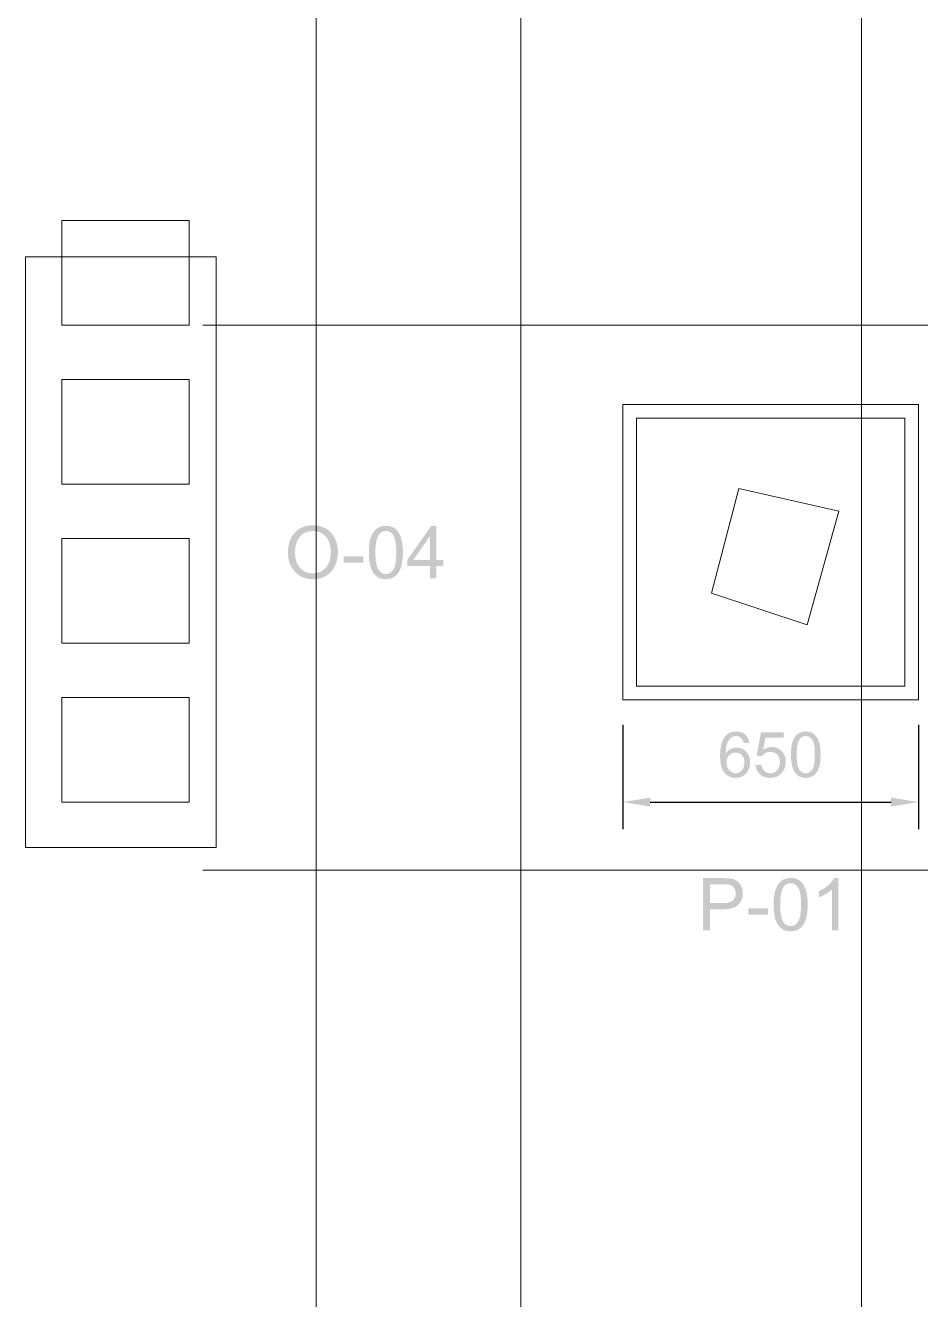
# Model space of a CAD drawing. Header units: millimetres. Extents: x -1336 to 24201, y -1370 to 16142.
# Drawn here: x 1760 to 3730, y 10555 to 13359 of the extents above; entities that cross this region are included whole.
import ezdxf

# ---------------------------------------------------------------- set-up
doc = ezdxf.new("R2010")
doc.units = ezdxf.units.MM
doc.linetypes.add('DASHED', pattern=[1.524, 1.27, -0.254])
for name, color, linetype, lineweight in [('A-ANNO-TEXT', 7, 'Continuous', 13), ('A-DIMS-MM', 7, 'Continuous', 13), ('A-FLOOR-ZONE', 7, 'Continuous', 13), ('A-LIGHT-TRACK', 7, 'Continuous', 13), ('A-SHELF-OPEN', 7, 'Continuous', 13), ('A-VITRINE-SEC', 7, 'Continuous', 13)]:
    doc.layers.add(name, color=color, linetype=linetype, lineweight=lineweight)

msp = doc.modelspace()

# ---------------------------------------------------------------- hatches: boundary and pattern name
at = {"layer": 'A-ANNO-TEXT'}
h = msp.add_hatch(color=7, dxfattribs=at)
h.paths.add_polyline_path([(2392.7, 12259.5), (2395.7, 12259.4), (2398.6, 12259.2), (2401.4, 12258.9), (2404.2, 12258.4), (2406.9, 12257.9), (2409.6, 12257.2), (2412.1, 12256.3), (2414.6, 12255.4), (2417.1, 12254.3), (2419.4, 12253.1), (2421.7, 12251.7), (2424, 12250.2), (2426.1, 12248.6), (2428.2, 12246.9), (2430.3, 12245.1), (2432.2, 12243.1), (2434.1, 12241), (2435.8, 12238.8), (2437.4, 12236.6), (2438.9, 12234.2), (2440.3, 12231.8), (2441.6, 12229.3), (2442.7, 12226.7), (2443.7, 12224.1), (2444.6, 12221.3), (2445.4, 12218.5), (2446.1, 12215.6), (2446.6, 12212.6), (2447, 12209.5), (2447.3, 12206.4), (2447.5, 12203.2), (2447.6, 12199.8), (2447.5, 12196.5), (2447.3, 12193.3), (2447, 12190.2), (2446.6, 12187.1), (2446.1, 12184.1), (2445.4, 12181.3), (2444.6, 12178.4), (2443.7, 12175.7), (2442.7, 12173.1), (2441.6, 12170.5), (2440.3, 12168), (2438.9, 12165.6), (2437.4, 12163.3), (2435.8, 12161), (2434, 12158.9), (2432.1, 12156.8), (2430.2, 12154.8), (2428.1, 12153), (2426, 12151.3), (2423.9, 12149.7), (2421.6, 12148.2), (2419.3, 12146.9), (2417, 12145.7), (2414.5, 12144.6), (2412, 12143.7), (2409.5, 12142.8), (2406.8, 12142.1), (2404.1, 12141.6), (2401.4, 12141.1), (2398.5, 12140.8), (2395.6, 12140.6), (2392.7, 12140.5), (2389.6, 12140.6), (2386.6, 12140.8), (2383.7, 12141.1), (2380.9, 12141.6), (2378.1, 12142.2), (2375.4, 12142.9), (2372.8, 12143.8), (2370.2, 12144.8), (2367.8, 12145.9), (2365.4, 12147.1), (2363.1, 12148.5), (2360.8, 12150), (2358.7, 12151.7), (2356.6, 12153.5), (2354.6, 12155.4), (2352.7, 12157.4), (2350.8, 12159.5), (2349.1, 12161.7), (2347.5, 12164), (2346, 12166.3), (2344.7, 12168.7), (2343.4, 12171.1), (2342.3, 12173.6), (2341.3, 12176.1), (2340.4, 12178.7), (2339.7, 12181.4), (2339, 12184.1), (2338.5, 12186.9), (2338.1, 12189.7), (2337.8, 12192.6), (2337.6, 12195.6), (2337.5, 12198.6), (2337.6, 12202.1), (2337.8, 12205.5), (2338.1, 12208.8), (2338.5, 12212), (2339, 12215.1), (2339.7, 12218.1), (2340.5, 12221.1), (2341.4, 12223.9), (2342.4, 12226.6), (2343.5, 12229.3), (2344.8, 12231.8), (2346.2, 12234.3), (2347.7, 12236.7), (2349.3, 12238.9), (2351, 12241.1), (2352.9, 12243.2), (2354.8, 12245.2), (2356.8, 12247), (2358.9, 12248.7), (2361.1, 12250.3), (2363.3, 12251.8), (2365.7, 12253.1), (2368, 12254.3), (2370.5, 12255.4), (2373, 12256.3), (2375.6, 12257.2), (2378.3, 12257.9), (2381, 12258.4), (2383.8, 12258.9), (2386.7, 12259.2), (2389.7, 12259.4), (2392.7, 12259.5)])
h.paths.add_polyline_path([(2392.5, 12153.6), (2394.7, 12153.6), (2396.8, 12153.8), (2398.8, 12154), (2400.9, 12154.3), (2402.8, 12154.8), (2404.7, 12155.3), (2406.6, 12155.9), (2408.4, 12156.6), (2410.1, 12157.4), (2411.8, 12158.3), (2413.4, 12159.3), (2415, 12160.4), (2416.6, 12161.6), (2418.1, 12162.9), (2419.5, 12164.3), (2420.9, 12165.8), (2422.2, 12167.4), (2423.4, 12169), (2424.6, 12170.7), (2425.6, 12172.5), (2426.6, 12174.4), (2427.5, 12176.3), (2428.3, 12178.3), (2429, 12180.4), (2429.7, 12182.6), (2430.2, 12184.8), (2430.7, 12187.1), (2431.1, 12189.5), (2431.4, 12192), (2431.6, 12194.5), (2431.8, 12197.2), (2431.8, 12199.8), (2431.8, 12202.6), (2431.6, 12205.3), (2431.4, 12207.9), (2431.1, 12210.4), (2430.7, 12212.9), (2430.3, 12215.2), (2429.7, 12217.5), (2429, 12219.7), (2428.3, 12221.8), (2427.5, 12223.8), (2426.6, 12225.8), (2425.6, 12227.7), (2424.5, 12229.5), (2423.3, 12231.2), (2422.1, 12232.8), (2420.7, 12234.4), (2419.3, 12235.8), (2417.9, 12237.2), (2416.4, 12238.5), (2414.8, 12239.6), (2413.2, 12240.7), (2411.6, 12241.7), (2409.9, 12242.6), (2408.2, 12243.4), (2406.4, 12244.1), (2404.6, 12244.7), (2402.8, 12245.3), (2400.9, 12245.7), (2398.9, 12246), (2396.9, 12246.3), (2394.9, 12246.4), (2392.8, 12246.4), (2390.7, 12246.4), (2388.6, 12246.3), (2386.6, 12246), (2384.6, 12245.7), (2382.6, 12245.3), (2380.8, 12244.8), (2378.9, 12244.2), (2377.1, 12243.5), (2375.4, 12242.7), (2373.7, 12241.8), (2372, 12240.8), (2370.4, 12239.8), (2368.8, 12238.6), (2367.3, 12237.4), (2365.9, 12236), (2364.4, 12234.6), (2363.1, 12233.1), (2361.8, 12231.4), (2360.7, 12229.7), (2359.6, 12227.9), (2358.6, 12226), (2357.6, 12223.9), (2356.8, 12221.8), (2356.1, 12219.6), (2355.4, 12217.3), (2354.9, 12214.9), (2354.4, 12212.3), (2354, 12209.7), (2353.7, 12207), (2353.5, 12204.2), (2353.3, 12201.3), (2353.3, 12198.3), (2353.3, 12195.8), (2353.5, 12193.4), (2353.7, 12191), (2354, 12188.8), (2354.4, 12186.5), (2354.8, 12184.3), (2355.4, 12182.2), (2356, 12180.2), (2356.7, 12178.2), (2357.6, 12176.3), (2358.5, 12174.4), (2359.4, 12172.6), (2360.5, 12170.8), (2361.6, 12169.1), (2362.9, 12167.5), (2364.2, 12165.9), (2365.6, 12164.4), (2367, 12163), (2368.5, 12161.7), (2370.1, 12160.5), (2371.7, 12159.4), (2373.3, 12158.4), (2375, 12157.5), (2376.7, 12156.6), (2378.5, 12155.9), (2380.4, 12155.3), (2382.3, 12154.8), (2384.2, 12154.3), (2386.2, 12154), (2388.3, 12153.8), (2390.4, 12153.6), (2392.5, 12153.6)])
h.paths.add_polyline_path([(2503.3, 12177), (2460.1, 12177), (2460.1, 12191.2), (2503.3, 12191.2), (2503.3, 12177)])
h.paths.add_polyline_path([(2553.1, 12258), (2555.4, 12258), (2557.6, 12257.8), (2559.8, 12257.5), (2561.9, 12257.1), (2563.9, 12256.6), (2565.8, 12256), (2567.7, 12255.2), (2569.5, 12254.4), (2571.2, 12253.4), (2572.9, 12252.3), (2574.4, 12251.1), (2575.9, 12249.8), (2577.4, 12248.3), (2578.7, 12246.8), (2580, 12245.1), (2581.2, 12243.3), (2582.4, 12241.4), (2583.4, 12239.4), (2584.4, 12237.3), (2585.3, 12235.1), (2586.2, 12232.7), (2586.9, 12230.2), (2587.6, 12227.7), (2588.2, 12225), (2588.8, 12222.1), (2589.3, 12219.2), (2589.7, 12216.2), (2590, 12213), (2590.3, 12209.7), (2590.4, 12206.3), (2590.6, 12202.8), (2590.6, 12199.2), (2590.6, 12195.6), (2590.4, 12192), (2590.3, 12188.6), (2590, 12185.3), (2589.6, 12182.1), (2589.2, 12179.1), (2588.7, 12176.1), (2588.2, 12173.3), (2587.5, 12170.6), (2586.8, 12168), (2586, 12165.5), (2585.1, 12163.2), (2584.2, 12161), (2583.2, 12158.9), (2582.1, 12156.9), (2580.9, 12155), (2579.7, 12153.3), (2578.4, 12151.6), (2577, 12150.1), (2575.5, 12148.7), (2574, 12147.4), (2572.5, 12146.2), (2570.8, 12145.1), (2569.1, 12144.2), (2567.3, 12143.3), (2565.5, 12142.6), (2563.6, 12142), (2561.6, 12141.4), (2559.6, 12141), (2557.5, 12140.8), (2555.3, 12140.6), (2553.1, 12140.5), (2550.8, 12140.6), (2548.6, 12140.8), (2546.4, 12141.1), (2544.3, 12141.5), (2542.3, 12142), (2540.4, 12142.6), (2538.5, 12143.3), (2536.7, 12144.2), (2535, 12145.2), (2533.4, 12146.3), (2531.8, 12147.5), (2530.3, 12148.8), (2528.9, 12150.2), (2527.5, 12151.8), (2526.2, 12153.4), (2525, 12155.2), (2523.9, 12157.1), (2522.8, 12159.1), (2521.9, 12161.2), (2520.9, 12163.5), (2520.1, 12165.8), (2519.3, 12168.3), (2518.6, 12170.9), (2518, 12173.5), (2517.5, 12176.4), (2517, 12179.3), (2516.6, 12182.3), (2516.3, 12185.5), (2516, 12188.7), (2515.8, 12192.1), (2515.7, 12195.6), (2515.7, 12199.2), (2515.7, 12202.9), (2515.8, 12206.4), (2516, 12209.8), (2516.3, 12213.1), (2516.6, 12216.3), (2517, 12219.4), (2517.5, 12222.3), (2518.1, 12225.2), (2518.7, 12227.9), (2519.5, 12230.4), (2520.3, 12232.9), (2521.1, 12235.3), (2522.1, 12237.5), (2523.1, 12239.6), (2524.2, 12241.6), (2525.4, 12243.5), (2526.6, 12245.3), (2527.9, 12246.9), (2529.3, 12248.4), (2530.7, 12249.9), (2532.2, 12251.2), (2533.8, 12252.4), (2535.4, 12253.4), (2537.1, 12254.4), (2538.9, 12255.3), (2540.7, 12256), (2542.6, 12256.6), (2544.6, 12257.1), (2546.6, 12257.5), (2548.7, 12257.8), (2550.9, 12258), (2553.1, 12258)])
h.paths.add_polyline_path([(2553.1, 12152.1), (2554.5, 12152.2), (2555.9, 12152.3), (2557.2, 12152.5), (2558.4, 12152.8), (2559.7, 12153.2), (2560.8, 12153.7), (2562, 12154.3), (2563.1, 12154.9), (2564.1, 12155.6), (2565.1, 12156.5), (2566.1, 12157.4), (2567, 12158.3), (2567.9, 12159.4), (2568.7, 12160.6), (2569.5, 12161.8), (2570.3, 12163.2), (2571, 12164.6), (2571.6, 12166.1), (2572.2, 12167.8), (2572.8, 12169.6), (2573.3, 12171.4), (2573.8, 12173.4), (2574.2, 12175.5), (2574.6, 12177.7), (2575, 12180), (2575.3, 12182.4), (2575.5, 12184.9), (2575.7, 12187.6), (2575.9, 12190.3), (2576, 12193.2), (2576.1, 12196.1), (2576.1, 12199.2), (2576.1, 12201.4), (2576, 12203.5), (2576, 12205.5), (2575.9, 12207.5), (2575.8, 12209.4), (2575.7, 12211.2), (2575.6, 12213), (2575.4, 12214.8), (2575.3, 12216.5), (2575.1, 12218.1), (2574.9, 12219.7), (2574.6, 12221.2), (2574.4, 12222.6), (2574.1, 12224), (2573.8, 12225.4), (2573.5, 12226.6), (2573.2, 12227.9), (2572.9, 12229.1), (2572.5, 12230.2), (2572.1, 12231.3), (2571.7, 12232.4), (2571.3, 12233.4), (2570.8, 12234.4), (2570.3, 12235.4), (2569.8, 12236.3), (2569.3, 12237.1), (2568.8, 12238), (2568.3, 12238.8), (2567.7, 12239.5), (2567.1, 12240.2), (2566.5, 12240.9), (2565.8, 12241.5), (2565.2, 12242.1), (2564.5, 12242.7), (2563.8, 12243.2), (2563.1, 12243.7), (2562.4, 12244.1), (2561.6, 12244.5), (2560.8, 12244.9), (2560, 12245.2), (2559.2, 12245.5), (2558.4, 12245.7), (2557.5, 12246), (2556.7, 12246.1), (2555.8, 12246.3), (2554.8, 12246.4), (2553.9, 12246.4), (2552.9, 12246.4), (2551.5, 12246.4), (2550.2, 12246.3), (2548.9, 12246), (2547.6, 12245.7), (2546.4, 12245.3), (2545.2, 12244.9), (2544.1, 12244.3), (2543, 12243.6), (2541.9, 12242.9), (2540.9, 12242.1), (2540, 12241.1), (2539.1, 12240.1), (2538.2, 12239), (2537.4, 12237.9), (2536.6, 12236.6), (2535.8, 12235.2), (2535.1, 12233.8), (2534.5, 12232.2), (2533.9, 12230.5), (2533.3, 12228.8), (2532.8, 12226.9), (2532.3, 12224.9), (2531.9, 12222.8), (2531.5, 12220.6), (2531.2, 12218.3), (2530.9, 12215.9), (2530.7, 12213.4), (2530.5, 12210.8), (2530.3, 12208), (2530.2, 12205.2), (2530.1, 12202.3), (2530.1, 12199.2), (2530.1, 12197.1), (2530.2, 12195), (2530.2, 12193), (2530.3, 12191.1), (2530.4, 12189.2), (2530.5, 12187.3), (2530.6, 12185.5), (2530.8, 12183.8), (2530.9, 12182.1), (2531.1, 12180.5), (2531.3, 12179), (2531.6, 12177.5), (2531.8, 12176), (2532.1, 12174.6), (2532.4, 12173.3), (2532.7, 12172), (2533, 12170.8), (2533.4, 12169.6), (2533.8, 12168.4), (2534.2, 12167.3), (2534.6, 12166.2), (2535, 12165.2), (2535.4, 12164.2), (2535.9, 12163.2), (2536.4, 12162.3), (2536.9, 12161.5), (2537.4, 12160.6), (2538, 12159.8), (2538.6, 12159.1), (2539.2, 12158.4), (2539.8, 12157.7), (2540.4, 12157.1), (2541, 12156.5), (2541.7, 12155.9), (2542.4, 12155.4), (2543.1, 12154.9), (2543.8, 12154.5), (2544.6, 12154.1), (2545.3, 12153.7), (2546.1, 12153.4), (2546.9, 12153.1), (2547.7, 12152.8), (2548.6, 12152.6), (2549.4, 12152.5), (2550.3, 12152.3), (2551.2, 12152.2), (2552.2, 12152.2), (2553.1, 12152.1)])
h.paths.add_polyline_path([(2679.7, 12170), (2664.2, 12170), (2664.2, 12142.5), (2650.1, 12142.5), (2650.1, 12170), (2600.2, 12170), (2600.2, 12183), (2652.6, 12257.5), (2664.2, 12257.5), (2664.2, 12183), (2679.7, 12183), (2679.7, 12170)])
h.paths.add_polyline_path([(2650.1, 12183), (2650.1, 12234.9), (2649.7, 12234.9), (2614, 12183), (2650.1, 12183)])
h = msp.add_hatch(color=7, dxfattribs=at)
h.paths.add_polyline_path([(3251.1, 11482.5), (3294.5, 11482.5), (3297, 11482.5), (3299.4, 11482.4), (3301.8, 11482.4), (3304, 11482.2), (3306.2, 11482.1), (3308.3, 11481.9), (3310.2, 11481.7), (3312.1, 11481.5), (3314, 11481.2), (3315.8, 11480.8), (3317.6, 11480.3), (3319.3, 11479.6), (3321, 11478.9), (3322.7, 11478.1), (3324.3, 11477.2), (3325.9, 11476.2), (3327.4, 11475.1), (3328.9, 11473.9), (3330.2, 11472.5), (3331.5, 11471.1), (3332.6, 11469.6), (3333.7, 11468.1), (3334.7, 11466.4), (3335.5, 11464.6), (3336.3, 11462.7), (3336.9, 11460.9), (3337.5, 11459), (3338, 11457.1), (3338.3, 11455.1), (3338.6, 11453.2), (3338.7, 11451.2), (3338.8, 11449.2), (3338.7, 11447.3), (3338.6, 11445.4), (3338.4, 11443.5), (3338.1, 11441.7), (3337.8, 11439.9), (3337.3, 11438.2), (3336.8, 11436.5), (3336.2, 11434.9), (3335.5, 11433.3), (3334.8, 11431.8), (3333.9, 11430.3), (3333, 11428.9), (3332, 11427.5), (3330.9, 11426.2), (3329.8, 11424.9), (3328.5, 11423.7), (3327.2, 11422.5), (3325.8, 11421.5), (3324.3, 11420.4), (3322.6, 11419.5), (3320.9, 11418.6), (3319.1, 11417.8), (3317.2, 11417.1), (3315.2, 11416.5), (3313.1, 11415.9), (3310.9, 11415.4), (3308.6, 11415), (3306.2, 11414.7), (3303.7, 11414.4), (3301.2, 11414.2), (3298.5, 11414.1), (3295.7, 11414.1), (3266.3, 11414.1), (3266.3, 11367.5), (3251.1, 11367.5), (3251.1, 11482.5)])
h.paths.add_polyline_path([(3266.3, 11427.7), (3295.9, 11427.7), (3297.5, 11427.8), (3299.2, 11427.8), (3300.7, 11427.9), (3302.2, 11428.1), (3303.7, 11428.3), (3305.1, 11428.5), (3306.4, 11428.8), (3307.7, 11429.1), (3309, 11429.4), (3310.2, 11429.8), (3311.3, 11430.2), (3312.4, 11430.7), (3313.4, 11431.2), (3314.4, 11431.8), (3315.3, 11432.4), (3316.2, 11433), (3317, 11433.7), (3317.8, 11434.4), (3318.5, 11435.2), (3319.2, 11436), (3319.8, 11436.8), (3320.4, 11437.7), (3320.9, 11438.6), (3321.3, 11439.6), (3321.7, 11440.6), (3322.1, 11441.6), (3322.3, 11442.7), (3322.6, 11443.8), (3322.8, 11445), (3322.9, 11446.2), (3323, 11447.5), (3323, 11448.8), (3323, 11450.5), (3322.8, 11452.1), (3322.5, 11453.7), (3322.1, 11455.3), (3321.6, 11456.8), (3321, 11458.2), (3320.3, 11459.6), (3319.5, 11461), (3318.6, 11462.2), (3317.6, 11463.4), (3316.6, 11464.4), (3315.5, 11465.3), (3314.4, 11466), (3313.3, 11466.7), (3312.1, 11467.2), (3310.8, 11467.6), (3310.1, 11467.7), (3309.4, 11467.9), (3308.7, 11468), (3307.9, 11468.1), (3307.1, 11468.2), (3306.3, 11468.3), (3305.4, 11468.4), (3304.4, 11468.5), (3303.5, 11468.6), (3302.4, 11468.7), (3301.4, 11468.7), (3300.3, 11468.8), (3299.2, 11468.8), (3298, 11468.8), (3296.8, 11468.8), (3295.6, 11468.9), (3266.3, 11468.9), (3266.3, 11427.7)])
h.paths.add_polyline_path([(3394.2, 11402), (3351, 11402), (3351, 11416.2), (3394.2, 11416.2), (3394.2, 11402)])
h.paths.add_polyline_path([(3444, 11483), (3446.3, 11483), (3448.5, 11482.8), (3450.7, 11482.5), (3452.8, 11482.1), (3454.8, 11481.6), (3456.7, 11481), (3458.6, 11480.2), (3460.4, 11479.4), (3462.1, 11478.4), (3463.7, 11477.3), (3465.3, 11476.1), (3466.8, 11474.8), (3468.2, 11473.3), (3469.6, 11471.8), (3470.9, 11470.1), (3472.1, 11468.3), (3473.2, 11466.4), (3474.3, 11464.4), (3475.3, 11462.3), (3476.2, 11460.1), (3477, 11457.7), (3477.8, 11455.2), (3478.5, 11452.7), (3479.1, 11450), (3479.7, 11447.1), (3480.1, 11444.2), (3480.5, 11441.2), (3480.9, 11438), (3481.1, 11434.7), (3481.3, 11431.3), (3481.4, 11427.8), (3481.5, 11424.2), (3481.4, 11420.6), (3481.3, 11417), (3481.1, 11413.6), (3480.9, 11410.3), (3480.5, 11407.1), (3480.1, 11404.1), (3479.6, 11401.1), (3479, 11398.3), (3478.4, 11395.6), (3477.7, 11393), (3476.9, 11390.5), (3476, 11388.2), (3475.1, 11386), (3474, 11383.9), (3473, 11381.9), (3471.8, 11380), (3470.5, 11378.3), (3469.2, 11376.6), (3467.8, 11375.1), (3466.4, 11373.7), (3464.9, 11372.4), (3463.3, 11371.2), (3461.7, 11370.1), (3460, 11369.2), (3458.2, 11368.3), (3456.4, 11367.6), (3454.5, 11367), (3452.5, 11366.4), (3450.5, 11366), (3448.4, 11365.8), (3446.2, 11365.6), (3444, 11365.5), (3441.7, 11365.6), (3439.4, 11365.8), (3437.3, 11366.1), (3435.2, 11366.5), (3433.2, 11367), (3431.3, 11367.6), (3429.4, 11368.3), (3427.6, 11369.2), (3425.9, 11370.2), (3424.2, 11371.3), (3422.7, 11372.5), (3421.2, 11373.8), (3419.7, 11375.2), (3418.4, 11376.8), (3417.1, 11378.4), (3415.9, 11380.2), (3414.8, 11382.1), (3413.7, 11384.1), (3412.7, 11386.2), (3411.8, 11388.5), (3411, 11390.8), (3410.2, 11393.3), (3409.5, 11395.9), (3408.9, 11398.5), (3408.3, 11401.4), (3407.9, 11404.3), (3407.5, 11407.3), (3407.1, 11410.5), (3406.9, 11413.7), (3406.7, 11417.1), (3406.6, 11420.6), (3406.6, 11424.2), (3406.6, 11427.9), (3406.7, 11431.4), (3406.9, 11434.8), (3407.2, 11438.1), (3407.5, 11441.3), (3407.9, 11444.4), (3408.4, 11447.3), (3409, 11450.2), (3409.6, 11452.9), (3410.3, 11455.4), (3411.1, 11457.9), (3412, 11460.3), (3412.9, 11462.5), (3414, 11464.6), (3415.1, 11466.6), (3416.2, 11468.5), (3417.5, 11470.3), (3418.8, 11471.9), (3420.2, 11473.4), (3421.6, 11474.9), (3423.1, 11476.2), (3424.7, 11477.4), (3426.3, 11478.4), (3428, 11479.4), (3429.8, 11480.3), (3431.6, 11481), (3433.5, 11481.6), (3435.5, 11482.1), (3437.5, 11482.5), (3439.6, 11482.8), (3441.7, 11483), (3444, 11483)])
h.paths.add_polyline_path([(3444, 11377.1), (3445.4, 11377.2), (3446.7, 11377.3), (3448, 11377.5), (3449.3, 11377.8), (3450.5, 11378.2), (3451.7, 11378.7), (3452.9, 11379.3), (3454, 11379.9), (3455, 11380.6), (3456, 11381.5), (3457, 11382.4), (3457.9, 11383.3), (3458.8, 11384.4), (3459.6, 11385.6), (3460.4, 11386.8), (3461.1, 11388.2), (3461.9, 11389.6), (3462.5, 11391.1), (3463.1, 11392.8), (3463.7, 11394.6), (3464.2, 11396.4), (3464.7, 11398.4), (3465.1, 11400.5), (3465.5, 11402.7), (3465.8, 11405), (3466.1, 11407.4), (3466.4, 11409.9), (3466.6, 11412.6), (3466.7, 11415.3), (3466.9, 11418.2), (3466.9, 11421.1), (3467, 11424.2), (3466.9, 11426.4), (3466.9, 11428.5), (3466.9, 11430.5), (3466.8, 11432.5), (3466.7, 11434.4), (3466.6, 11436.2), (3466.5, 11438), (3466.3, 11439.8), (3466.1, 11441.5), (3466, 11443.1), (3465.7, 11444.7), (3465.5, 11446.2), (3465.3, 11447.6), (3465, 11449), (3464.7, 11450.4), (3464.4, 11451.6), (3464.1, 11452.9), (3463.7, 11454.1), (3463.4, 11455.2), (3463, 11456.3), (3462.6, 11457.4), (3462.1, 11458.4), (3461.7, 11459.4), (3461.2, 11460.4), (3460.7, 11461.3), (3460.2, 11462.1), (3459.7, 11463), (3459.1, 11463.8), (3458.6, 11464.5), (3458, 11465.2), (3457.3, 11465.9), (3456.7, 11466.5), (3456.1, 11467.1), (3455.4, 11467.7), (3454.7, 11468.2), (3454, 11468.7), (3453.2, 11469.1), (3452.5, 11469.5), (3451.7, 11469.9), (3450.9, 11470.2), (3450.1, 11470.5), (3449.3, 11470.7), (3448.4, 11471), (3447.5, 11471.1), (3446.6, 11471.3), (3445.7, 11471.4), (3444.8, 11471.4), (3443.8, 11471.4), (3442.4, 11471.4), (3441.1, 11471.3), (3439.7, 11471), (3438.5, 11470.7), (3437.3, 11470.3), (3436.1, 11469.9), (3434.9, 11469.3), (3433.8, 11468.6), (3432.8, 11467.9), (3431.8, 11467.1), (3430.8, 11466.1), (3429.9, 11465.1), (3429.1, 11464), (3428.2, 11462.9), (3427.4, 11461.6), (3426.7, 11460.2), (3426, 11458.8), (3425.4, 11457.2), (3424.8, 11455.5), (3424.2, 11453.8), (3423.7, 11451.9), (3423.2, 11449.9), (3422.8, 11447.8), (3422.4, 11445.6), (3422.1, 11443.3), (3421.8, 11440.9), (3421.5, 11438.4), (3421.3, 11435.8), (3421.2, 11433), (3421.1, 11430.2), (3421, 11427.3), (3421, 11424.2), (3421, 11422.1), (3421, 11420), (3421.1, 11418), (3421.1, 11416.1), (3421.2, 11414.2), (3421.3, 11412.3), (3421.5, 11410.5), (3421.6, 11408.8), (3421.8, 11407.1), (3422, 11405.5), (3422.2, 11404), (3422.4, 11402.5), (3422.7, 11401), (3423, 11399.6), (3423.3, 11398.3), (3423.6, 11397), (3423.9, 11395.8), (3424.3, 11394.6), (3424.6, 11393.4), (3425, 11392.3), (3425.4, 11391.2), (3425.9, 11390.2), (3426.3, 11389.2), (3426.8, 11388.2), (3427.3, 11387.3), (3427.8, 11386.5), (3428.3, 11385.6), (3428.9, 11384.8), (3429.4, 11384.1), (3430, 11383.4), (3430.6, 11382.7), (3431.3, 11382.1), (3431.9, 11381.5), (3432.6, 11380.9), (3433.3, 11380.4), (3434, 11379.9), (3434.7, 11379.5), (3435.4, 11379.1), (3436.2, 11378.7), (3437, 11378.4), (3437.8, 11378.1), (3438.6, 11377.8), (3439.5, 11377.6), (3440.3, 11377.5), (3441.2, 11377.3), (3442.1, 11377.2), (3443, 11377.2), (3444, 11377.1)])
h.paths.add_polyline_path([(3548.9, 11367.5), (3534.8, 11367.5), (3534.8, 11457.5), (3533.5, 11456.2), (3532, 11455), (3530.6, 11453.8), (3529.1, 11452.6), (3527.5, 11451.5), (3525.9, 11450.4), (3524.2, 11449.3), (3522.4, 11448.2), (3520.6, 11447.1), (3518.8, 11446.1), (3516.9, 11445.1), (3514.9, 11444.1), (3512.9, 11443.2), (3510.8, 11442.2), (3508.7, 11441.3), (3506.5, 11440.5), (3506.5, 11454.1), (3509.5, 11455.6), (3512.3, 11457.1), (3515.1, 11458.7), (3517.7, 11460.3), (3520.2, 11462), (3522.6, 11463.7), (3524.9, 11465.4), (3527, 11467.2), (3529, 11469), (3530.9, 11470.9), (3532.7, 11472.8), (3534.3, 11474.8), (3535.9, 11476.8), (3537.3, 11478.8), (3538.6, 11480.9), (3539.7, 11483), (3548.9, 11483), (3548.9, 11367.5)])
at = {"layer": 'A-DIMS-MM'}
h = msp.add_hatch(color=7, dxfattribs=at)
h.paths.add_polyline_path([(3353, 11780.5), (3340.8, 11779.6), (3340.3, 11781.3), (3339.9, 11782.9), (3339.3, 11784.4), (3338.8, 11785.8), (3338.2, 11787), (3337.5, 11788.2), (3336.8, 11789.2), (3336.1, 11790.1), (3335.5, 11790.7), (3334.8, 11791.3), (3334.2, 11791.8), (3333.5, 11792.4), (3332.8, 11792.8), (3332.1, 11793.3), (3331.3, 11793.7), (3330.6, 11794), (3329.8, 11794.3), (3329, 11794.6), (3328.2, 11794.8), (3327.3, 11795), (3326.5, 11795.1), (3325.6, 11795.2), (3324.7, 11795.3), (3323.8, 11795.3), (3322.4, 11795.3), (3321, 11795.1), (3319.6, 11794.9), (3318.3, 11794.5), (3317.1, 11794), (3315.8, 11793.5), (3314.7, 11792.8), (3313.5, 11792), (3312.1, 11790.9), (3310.8, 11789.7), (3309.5, 11788.3), (3308.4, 11786.8), (3307.3, 11785.2), (3306.2, 11783.5), (3305.3, 11781.7), (3304.4, 11779.7), (3304, 11778.7), (3303.6, 11777.6), (3303.3, 11776.4), (3302.9, 11775.2), (3302.6, 11773.9), (3302.3, 11772.6), (3302.1, 11771.3), (3301.9, 11769.9), (3301.7, 11768.4), (3301.5, 11766.9), (3301.3, 11765.3), (3301.2, 11763.6), (3301.1, 11762), (3301, 11760.2), (3301, 11758.4), (3300.9, 11756.6), (3302.1, 11758.2), (3303.3, 11759.7), (3304.5, 11761.1), (3305.8, 11762.5), (3307.2, 11763.7), (3308.7, 11764.7), (3310.2, 11765.7), (3311.8, 11766.6), (3313.4, 11767.4), (3315, 11768), (3316.7, 11768.6), (3318.3, 11769.1), (3320, 11769.4), (3321.7, 11769.7), (3323.5, 11769.8), (3325.2, 11769.9), (3326.7, 11769.8), (3328.2, 11769.7), (3329.7, 11769.6), (3331.1, 11769.3), (3332.5, 11769), (3333.9, 11768.6), (3335.2, 11768.1), (3336.6, 11767.6), (3337.9, 11767), (3339.1, 11766.3), (3340.4, 11765.6), (3341.6, 11764.8), (3342.7, 11763.9), (3343.9, 11763), (3345, 11761.9), (3346.1, 11760.8), (3347.2, 11759.7), (3348.1, 11758.5), (3349, 11757.3), (3349.9, 11756), (3350.7, 11754.7), (3351.4, 11753.3), (3352, 11751.9), (3352.6, 11750.5), (3353.1, 11749), (3353.5, 11747.5), (3353.9, 11745.9), (3354.2, 11744.3), (3354.4, 11742.7), (3354.6, 11741), (3354.7, 11739.2), (3354.7, 11737.5), (3354.7, 11735.1), (3354.5, 11732.8), (3354.2, 11730.6), (3353.7, 11728.4), (3353.2, 11726.2), (3352.5, 11724.1), (3351.6, 11722), (3350.7, 11720), (3349.6, 11718), (3348.5, 11716.2), (3347.2, 11714.4), (3345.9, 11712.8), (3344.4, 11711.3), (3342.9, 11710), (3341.3, 11708.7), (3339.5, 11707.6), (3337.7, 11706.6), (3335.9, 11705.7), (3333.9, 11705), (3332, 11704.4), (3329.9, 11703.9), (3327.8, 11703.6), (3325.7, 11703.4), (3323.4, 11703.3), (3321.5, 11703.3), (3319.7, 11703.5), (3317.9, 11703.7), (3316.1, 11704), (3314.4, 11704.4), (3312.7, 11704.9), (3311.1, 11705.5), (3309.5, 11706.1), (3308, 11706.9), (3306.5, 11707.7), (3305, 11708.6), (3303.6, 11709.6), (3302.2, 11710.7), (3300.9, 11711.9), (3299.6, 11713.2), (3298.4, 11714.6), (3297.2, 11716.1), (3296.1, 11717.6), (3295.1, 11719.3), (3294.2, 11721.1), (3293.3, 11723.1), (3292.5, 11725.1), (3291.8, 11727.3), (3291.1, 11729.5), (3290.6, 11731.9), (3290.1, 11734.4), (3289.7, 11737), (3289.3, 11739.7), (3289.1, 11742.6), (3288.9, 11745.5), (3288.7, 11748.6), (3288.7, 11751.8), (3288.8, 11755.4), (3288.9, 11758.8), (3289.1, 11762.1), (3289.4, 11765.3), (3289.8, 11768.4), (3290.2, 11771.3), (3290.8, 11774.1), (3291.4, 11776.8), (3292.1, 11779.4), (3292.9, 11781.9), (3293.8, 11784.2), (3294.7, 11786.4), (3295.8, 11788.5), (3296.9, 11790.4), (3298.1, 11792.2), (3299.4, 11793.9), (3300.6, 11795.3), (3301.9, 11796.6), (3303.2, 11797.8), (3304.5, 11799), (3305.9, 11800), (3307.3, 11800.9), (3308.8, 11801.8), (3310.4, 11802.5), (3312, 11803.2), (3313.6, 11803.8), (3315.3, 11804.3), (3317.1, 11804.7), (3318.9, 11805), (3320.7, 11805.2), (3322.6, 11805.4), (3324.6, 11805.4), (3326, 11805.4), (3327.5, 11805.3), (3328.9, 11805.2), (3330.2, 11805), (3331.5, 11804.8), (3332.8, 11804.5), (3334.1, 11804.1), (3335.3, 11803.8), (3336.5, 11803.3), (3337.7, 11802.8), (3338.8, 11802.3), (3339.9, 11801.7), (3341, 11801), (3342, 11800.3), (3343, 11799.6), (3343.9, 11798.8), (3344.8, 11797.9), (3345.7, 11797.1), (3346.5, 11796.1), (3347.3, 11795.2), (3348.1, 11794.2), (3348.7, 11793.1), (3349.4, 11792), (3350, 11790.9), (3350.5, 11789.8), (3351, 11788.6), (3351.4, 11787.3), (3351.8, 11786), (3352.2, 11784.7), (3352.5, 11783.3), (3352.8, 11781.9), (3353, 11780.5)])
h.paths.add_polyline_path([(3302.8, 11737.4), (3302.9, 11735.8), (3303, 11734.3), (3303.2, 11732.7), (3303.5, 11731.2), (3303.9, 11729.7), (3304.3, 11728.2), (3304.9, 11726.7), (3305.5, 11725.3), (3306.2, 11723.9), (3307, 11722.5), (3307.8, 11721.3), (3308.8, 11720.2), (3309.7, 11719.1), (3310.8, 11718.1), (3311.9, 11717.2), (3313.1, 11716.4), (3314.3, 11715.7), (3315.5, 11715.1), (3316.8, 11714.6), (3318, 11714.1), (3319.3, 11713.8), (3320.6, 11713.6), (3321.9, 11713.4), (3323.2, 11713.4), (3324.2, 11713.4), (3325.1, 11713.5), (3326.1, 11713.6), (3327, 11713.8), (3327.9, 11714), (3328.8, 11714.3), (3329.6, 11714.6), (3330.5, 11715), (3331.3, 11715.4), (3332.1, 11715.8), (3332.9, 11716.4), (3333.7, 11716.9), (3334.4, 11717.5), (3335.2, 11718.2), (3335.9, 11718.9), (3336.6, 11719.7), (3337.3, 11720.5), (3337.9, 11721.3), (3338.5, 11722.2), (3339, 11723.1), (3339.5, 11724), (3340, 11725), (3340.4, 11726), (3340.8, 11727.1), (3341.1, 11728.2), (3341.4, 11729.3), (3341.6, 11730.4), (3341.8, 11731.6), (3342, 11732.8), (3342.1, 11734.1), (3342.2, 11735.4), (3342.2, 11736.7), (3342.2, 11738), (3342.1, 11739.2), (3342, 11740.5), (3341.8, 11741.6), (3341.7, 11742.8), (3341.4, 11743.9), (3341.1, 11744.9), (3340.8, 11746), (3340.4, 11747), (3340, 11748), (3339.6, 11748.9), (3339.1, 11749.8), (3338.5, 11750.7), (3338, 11751.5), (3337.3, 11752.3), (3336.7, 11753.1), (3336, 11753.8), (3335.2, 11754.5), (3334.5, 11755.1), (3333.7, 11755.7), (3332.9, 11756.2), (3332.1, 11756.7), (3331.3, 11757.1), (3330.4, 11757.5), (3329.5, 11757.9), (3328.6, 11758.2), (3327.7, 11758.4), (3326.8, 11758.7), (3325.8, 11758.8), (3324.8, 11758.9), (3323.8, 11759), (3322.7, 11759), (3321.7, 11759), (3320.7, 11758.9), (3319.7, 11758.8), (3318.7, 11758.7), (3317.8, 11758.4), (3316.9, 11758.2), (3316, 11757.9), (3315.1, 11757.5), (3314.2, 11757.1), (3313.3, 11756.7), (3312.5, 11756.2), (3311.7, 11755.7), (3310.9, 11755.1), (3310.1, 11754.5), (3309.4, 11753.8), (3308.6, 11753.1), (3307.9, 11752.3), (3307.3, 11751.5), (3306.7, 11750.7), (3306.1, 11749.8), (3305.6, 11749), (3305.1, 11748.1), (3304.7, 11747.1), (3304.3, 11746.2), (3303.9, 11745.2), (3303.6, 11744.1), (3303.4, 11743.1), (3303.2, 11742), (3303, 11740.9), (3302.9, 11739.8), (3302.9, 11738.6), (3302.8, 11737.4)])
h.paths.add_polyline_path([(3367, 11731.2), (3379.8, 11732.3), (3380, 11731.1), (3380.3, 11730), (3380.5, 11728.9), (3380.8, 11727.9), (3381.1, 11726.9), (3381.4, 11725.9), (3381.8, 11724.9), (3382.2, 11724), (3382.7, 11723.2), (3383.1, 11722.3), (3383.6, 11721.6), (3384.1, 11720.8), (3384.7, 11720.1), (3385.2, 11719.4), (3385.9, 11718.7), (3386.5, 11718.1), (3387.2, 11717.6), (3387.8, 11717), (3388.5, 11716.5), (3389.2, 11716.1), (3390, 11715.6), (3390.7, 11715.2), (3391.5, 11714.9), (3392.2, 11714.6), (3393, 11714.3), (3393.9, 11714.1), (3394.7, 11713.9), (3395.5, 11713.7), (3396.4, 11713.6), (3397.3, 11713.5), (3398.2, 11713.4), (3399.1, 11713.4), (3400.2, 11713.4), (3401.3, 11713.5), (3402.3, 11713.6), (3403.3, 11713.8), (3404.4, 11714), (3405.3, 11714.3), (3406.3, 11714.7), (3407.3, 11715.1), (3408.2, 11715.5), (3409.1, 11716), (3410, 11716.5), (3410.8, 11717.2), (3411.7, 11717.8), (3412.5, 11718.5), (3413.3, 11719.3), (3414.1, 11720.1), (3414.8, 11720.9), (3415.5, 11721.8), (3416.2, 11722.7), (3416.8, 11723.7), (3417.3, 11724.7), (3417.8, 11725.7), (3418.3, 11726.8), (3418.7, 11727.9), (3419.1, 11729), (3419.4, 11730.1), (3419.6, 11731.3), (3419.8, 11732.6), (3420, 11733.8), (3420.1, 11735.1), (3420.2, 11736.4), (3420.2, 11737.8), (3420.2, 11739.1), (3420.1, 11740.4), (3420, 11741.6), (3419.9, 11742.8), (3419.6, 11743.9), (3419.4, 11745.1), (3419.1, 11746.2), (3418.8, 11747.2), (3418.4, 11748.2), (3417.9, 11749.2), (3417.4, 11750.2), (3416.9, 11751.1), (3416.3, 11752), (3415.7, 11752.8), (3415, 11753.6), (3414.3, 11754.4), (3413.6, 11755.1), (3412.8, 11755.8), (3412, 11756.4), (3411.1, 11757), (3410.3, 11757.6), (3409.4, 11758.1), (3408.5, 11758.5), (3407.5, 11758.9), (3406.5, 11759.3), (3405.5, 11759.6), (3404.5, 11759.9), (3403.4, 11760.1), (3402.3, 11760.2), (3401.2, 11760.4), (3400.1, 11760.4), (3398.9, 11760.5), (3397.4, 11760.4), (3396, 11760.3), (3394.6, 11760.1), (3393.2, 11759.8), (3391.9, 11759.4), (3390.6, 11758.9), (3389.4, 11758.4), (3388.2, 11757.8), (3387, 11757.1), (3385.9, 11756.3), (3384.9, 11755.5), (3383.9, 11754.7), (3383, 11753.8), (3382.2, 11752.8), (3381.4, 11751.8), (3380.7, 11750.8), (3369.1, 11752.3), (3378.8, 11803.6), (3428.5, 11803.6), (3428.5, 11791.9), (3388.6, 11791.9), (3383.3, 11765), (3384.4, 11765.8), (3385.5, 11766.5), (3386.7, 11767.2), (3387.8, 11767.8), (3389, 11768.3), (3390.1, 11768.9), (3391.3, 11769.3), (3392.5, 11769.7), (3393.7, 11770.1), (3394.9, 11770.4), (3396.1, 11770.7), (3397.3, 11770.9), (3398.5, 11771.1), (3399.7, 11771.2), (3400.9, 11771.3), (3402.1, 11771.3), (3403.8, 11771.3), (3405.4, 11771.2), (3406.9, 11771), (3408.4, 11770.7), (3409.9, 11770.4), (3411.4, 11770), (3412.8, 11769.6), (3414.2, 11769), (3415.6, 11768.4), (3416.9, 11767.8), (3418.2, 11767), (3419.5, 11766.2), (3420.7, 11765.3), (3421.9, 11764.4), (3423.1, 11763.3), (3424.2, 11762.2), (3425.3, 11761.1), (3426.4, 11759.9), (3427.3, 11758.6), (3428.2, 11757.4), (3429, 11756.1), (3429.7, 11754.7), (3430.4, 11753.3), (3431, 11751.9), (3431.5, 11750.4), (3432, 11748.9), (3432.4, 11747.3), (3432.7, 11745.7), (3432.9, 11744.1), (3433.1, 11742.4), (3433.2, 11740.7), (3433.3, 11738.9), (3433.2, 11737.2), (3433.1, 11735.6), (3433, 11733.9), (3432.8, 11732.3), (3432.5, 11730.8), (3432.1, 11729.2), (3431.7, 11727.7), (3431.3, 11726.2), (3430.8, 11724.8), (3430.2, 11723.4), (3429.5, 11722), (3428.8, 11720.6), (3428, 11719.3), (3427.2, 11718), (3426.3, 11716.7), (3425.3, 11715.4), (3424.1, 11714), (3422.8, 11712.6), (3421.5, 11711.3), (3420.1, 11710.1), (3418.6, 11709), (3417.1, 11708), (3415.6, 11707.1), (3414, 11706.3), (3412.3, 11705.6), (3410.6, 11705), (3408.8, 11704.5), (3407, 11704.1), (3405.1, 11703.7), (3403.1, 11703.5), (3401.1, 11703.3), (3399.1, 11703.3), (3397.4, 11703.3), (3395.7, 11703.4), (3394.1, 11703.6), (3392.6, 11703.8), (3391, 11704), (3389.6, 11704.4), (3388.1, 11704.8), (3386.7, 11705.2), (3385.3, 11705.7), (3384, 11706.3), (3382.7, 11706.9), (3381.4, 11707.6), (3380.2, 11708.3), (3379, 11709.1), (3377.9, 11710), (3376.8, 11710.9), (3375.8, 11711.9), (3374.8, 11712.9), (3373.8, 11714), (3373, 11715.1), (3372.1, 11716.2), (3371.4, 11717.4), (3370.7, 11718.6), (3370, 11719.8), (3369.4, 11721.1), (3368.9, 11722.4), (3368.4, 11723.8), (3368, 11725.2), (3367.7, 11726.6), (3367.4, 11728.1), (3367.1, 11729.6), (3367, 11731.2)])
h.paths.add_polyline_path([(3444.6, 11754.3), (3444.7, 11756.5), (3444.7, 11758.6), (3444.8, 11760.7), (3444.9, 11762.8), (3445, 11764.7), (3445.2, 11766.6), (3445.3, 11768.5), (3445.6, 11770.3), (3445.8, 11772.1), (3446.1, 11773.8), (3446.4, 11775.4), (3446.7, 11777), (3447.1, 11778.6), (3447.4, 11780.1), (3447.9, 11781.5), (3448.3, 11782.9), (3448.8, 11784.2), (3449.3, 11785.5), (3449.8, 11786.7), (3450.3, 11788), (3450.9, 11789.1), (3451.5, 11790.3), (3452.2, 11791.4), (3452.8, 11792.4), (3453.5, 11793.5), (3454.2, 11794.4), (3455, 11795.4), (3455.8, 11796.3), (3456.6, 11797.2), (3457.4, 11798), (3458.3, 11798.8), (3459.1, 11799.5), (3460.1, 11800.3), (3461, 11800.9), (3462, 11801.5), (3463, 11802.1), (3464, 11802.6), (3465.1, 11803.1), (3466.1, 11803.6), (3467.3, 11803.9), (3468.4, 11804.3), (3469.6, 11804.6), (3470.8, 11804.8), (3472, 11805), (3473.3, 11805.2), (3474.6, 11805.3), (3475.9, 11805.4), (3477.3, 11805.4), (3479.2, 11805.4), (3481.2, 11805.2), (3483, 11805), (3484.8, 11804.6), (3486.5, 11804.1), (3488.2, 11803.6), (3489.8, 11802.9), (3491.4, 11802.2), (3492.9, 11801.3), (3494.3, 11800.4), (3495.6, 11799.3), (3496.9, 11798.2), (3498.1, 11797), (3499.3, 11795.7), (3500.4, 11794.3), (3501.4, 11792.8), (3502.4, 11791.3), (3503.3, 11789.6), (3504.1, 11787.9), (3504.9, 11786.1), (3505.7, 11784.2), (3506.4, 11782.2), (3507, 11780.1), (3507.6, 11778), (3507.9, 11776.8), (3508.1, 11775.7), (3508.4, 11774.5), (3508.6, 11773.2), (3508.8, 11771.9), (3509, 11770.5), (3509.1, 11769.1), (3509.3, 11767.7), (3509.4, 11766.2), (3509.5, 11764.6), (3509.6, 11763), (3509.7, 11761.4), (3509.8, 11759.7), (3509.8, 11757.9), (3509.8, 11756.2), (3509.9, 11754.3), (3509.8, 11752.1), (3509.8, 11750), (3509.7, 11748), (3509.6, 11745.9), (3509.5, 11744), (3509.3, 11742.1), (3509.2, 11740.2), (3509, 11738.4), (3508.7, 11736.7), (3508.4, 11735), (3508.1, 11733.3), (3507.8, 11731.7), (3507.5, 11730.2), (3507.1, 11728.7), (3506.7, 11727.3), (3506.2, 11725.9), (3505.8, 11724.6), (3505.3, 11723.3), (3504.8, 11722), (3504.2, 11720.8), (3503.6, 11719.6), (3503, 11718.5), (3502.4, 11717.4), (3501.7, 11716.3), (3501, 11715.3), (3500.3, 11714.3), (3499.6, 11713.4), (3498.8, 11712.5), (3498, 11711.6), (3497.2, 11710.7), (3496.3, 11710), (3495.4, 11709.2), (3494.5, 11708.5), (3493.6, 11707.8), (3492.6, 11707.2), (3491.6, 11706.6), (3490.6, 11706.1), (3489.5, 11705.6), (3488.4, 11705.2), (3487.3, 11704.8), (3486.1, 11704.4), (3485, 11704.1), (3483.7, 11703.9), (3482.5, 11703.7), (3481.2, 11703.5), (3479.9, 11703.4), (3478.6, 11703.3), (3477.3, 11703.3), (3475.5, 11703.3), (3473.7, 11703.5), (3472, 11703.7), (3470.4, 11703.9), (3468.8, 11704.3), (3467.3, 11704.8), (3465.8, 11705.3), (3464.3, 11705.9), (3462.9, 11706.6), (3461.6, 11707.3), (3460.3, 11708.2), (3459.1, 11709.1), (3457.8, 11710.1), (3456.7, 11711.2), (3455.6, 11712.4), (3454.5, 11713.7), (3453.3, 11715.3), (3452.2, 11717), (3451.2, 11718.9), (3450.2, 11720.9), (3449.3, 11723), (3448.5, 11725.2), (3447.8, 11727.6), (3447.1, 11730.1), (3446.5, 11732.7), (3446, 11735.4), (3445.6, 11738.2), (3445.3, 11741.2), (3445, 11744.3), (3444.8, 11747.5), (3444.7, 11750.9), (3444.6, 11754.3)])
h.paths.add_polyline_path([(3457.3, 11754.3), (3457.3, 11751.3), (3457.4, 11748.4), (3457.5, 11745.7), (3457.6, 11743), (3457.8, 11740.5), (3458.1, 11738.2), (3458.4, 11735.9), (3458.7, 11733.8), (3459.1, 11731.8), (3459.5, 11730), (3460, 11728.2), (3460.5, 11726.6), (3461.1, 11725.2), (3461.7, 11723.8), (3462.3, 11722.6), (3463, 11721.5), (3463.8, 11720.6), (3464.5, 11719.6), (3465.3, 11718.8), (3466.1, 11718), (3466.9, 11717.2), (3467.7, 11716.6), (3468.6, 11716), (3469.5, 11715.4), (3470.4, 11715), (3471.3, 11714.5), (3472.2, 11714.2), (3473.2, 11713.9), (3474.2, 11713.7), (3475.2, 11713.5), (3476.2, 11713.4), (3477.3, 11713.4), (3478.3, 11713.4), (3479.3, 11713.5), (3480.3, 11713.7), (3481.3, 11713.9), (3482.3, 11714.2), (3483.2, 11714.5), (3484.1, 11715), (3485, 11715.4), (3485.9, 11716), (3486.8, 11716.6), (3487.6, 11717.3), (3488.4, 11718), (3489.2, 11718.8), (3490, 11719.7), (3490.7, 11720.6), (3491.5, 11721.6), (3492.2, 11722.7), (3492.8, 11723.9), (3493.4, 11725.2), (3494, 11726.7), (3494.5, 11728.3), (3495, 11730), (3495.4, 11731.9), (3495.8, 11733.9), (3496.1, 11736), (3496.4, 11738.2), (3496.7, 11740.6), (3496.9, 11743.1), (3497, 11745.7), (3497.1, 11748.4), (3497.2, 11751.3), (3497.2, 11754.3), (3497.2, 11757.3), (3497.1, 11760.2), (3497, 11763), (3496.9, 11765.6), (3496.7, 11768.1), (3496.4, 11770.5), (3496.1, 11772.8), (3495.8, 11774.9), (3495.4, 11776.9), (3495, 11778.7), (3494.5, 11780.4), (3494, 11782), (3493.4, 11783.5), (3492.8, 11784.8), (3492.2, 11786), (3491.5, 11787.1), (3490.7, 11788.1), (3490, 11789), (3489.2, 11789.9), (3488.4, 11790.7), (3487.6, 11791.4), (3486.8, 11792.1), (3485.9, 11792.7), (3485, 11793.2), (3484.1, 11793.7), (3483.2, 11794.1), (3482.2, 11794.5), (3481.2, 11794.7), (3480.2, 11795), (3479.2, 11795.1), (3478.2, 11795.2), (3477.1, 11795.2), (3476.1, 11795.2), (3475.1, 11795.1), (3474.1, 11795), (3473.1, 11794.8), (3472.2, 11794.5), (3471.3, 11794.2), (3470.4, 11793.9), (3469.5, 11793.5), (3468.7, 11793), (3467.9, 11792.4), (3467.1, 11791.9), (3466.3, 11791.2), (3465.6, 11790.5), (3464.9, 11789.8), (3464.3, 11789), (3463.6, 11788.1), (3462.8, 11786.9), (3462.1, 11785.6), (3461.5, 11784.1), (3460.8, 11782.5), (3460.3, 11780.9), (3459.7, 11779.1), (3459.3, 11777.1), (3458.9, 11775.1), (3458.5, 11772.9), (3458.2, 11770.6), (3457.9, 11768.2), (3457.7, 11765.7), (3457.5, 11763), (3457.4, 11760.2), (3457.3, 11757.3), (3457.3, 11754.3)])

# ---------------------------------------------------------------- linework, layer by layer
at = {"color": 7}
for p, q in [((3075, 11820), (3075, 11590)), ((3725, 11820), (3725, 11590)), ((3135, 11650), (3665, 11650))]:
    msp.add_line(p, q, dxfattribs=at)
at = {"color": 0, "linetype": 'ByBlock'}
for points in [[(3135, 11640.1), (3075, 11650), (3135, 11659.9)], [(3665, 11659.9), (3725, 11650), (3665, 11640.1)]]:
    msp.add_solid(points, dxfattribs=at)
at = {"layer": 'A-FLOOR-ZONE'}
for p, q in [((2400, 5500), (2400, 14200)), ((3600, 5500), (3600, 14200)), ((2150, 12700), (8250, 12700)), ((2150, 11500), (8250, 11500))]:
    msp.add_line(p, q, dxfattribs=at)
at = {"layer": 'A-LIGHT-TRACK', "linetype": 'DASHED'}
msp.add_line((2850, 6100), (2850, 13600), dxfattribs=at)
at = {"layer": 'A-SHELF-OPEN'}
for points in [[(1840, 12700), (2120, 12700), (2120, 12930), (1840, 12930)], [(1760, 11550), (2180, 11550), (2180, 12850), (1760, 12850)], [(1840, 12350), (2120, 12350), (2120, 12580), (1840, 12580)], [(1840, 12000), (2120, 12000), (2120, 12230), (1840, 12230)], [(1840, 11650), (2120, 11650), (2120, 11880), (1840, 11880)]]:
    msp.add_lwpolyline(points, close=True, dxfattribs=at)
at = {"layer": 'A-VITRINE-SEC'}
for points in [[(3075, 11875), (3725, 11875), (3725, 12525), (3075, 12525)], [(3105, 11905), (3695, 11905), (3695, 12495), (3105, 12495)], [(3270, 12110), (3480, 12040), (3550, 12290), (3330, 12340)]]:
    msp.add_lwpolyline(points, close=True, dxfattribs=at)
at = {"layer": 'Defpoints'}
for p in [(3725, 12525), (3075, 11875), (3725, 11875), (3725, 11875), (3075, 11650)]:
    msp.add_point(p, dxfattribs=at)

doc.saveas('drawing.dxf')
